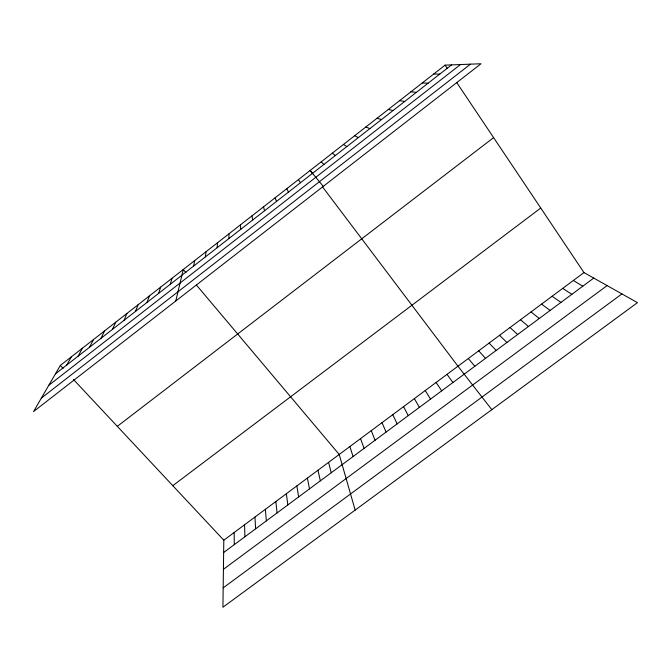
<?xml version="1.0" encoding="UTF-8"?>
<svg xmlns="http://www.w3.org/2000/svg" width="671" height="671" viewBox="0 0 671 671"><rect width="100%" height="100%" fill="white"/><g stroke="black" fill="none" stroke-linecap="round" stroke-linejoin="round"><path stroke-width="1.01" d="M228.928 238.54L228.962 233.827M73.491 379.501L223.804 540.205L222.923 607.247L637.45 302.655L583.98 272.585L456.649 82.424M217.127 247.742L217.496 242.776M205.36 256.918L206.064 251.7M193.634 266.068L194.665 260.6M175.794 300.985L183.292 269.465L185.942 272.619M170.266 284.294L171.961 278.314M158.633 293.361L160.654 287.138M147.041 302.403L149.381 295.936M135.475 311.428L138.142 304.709M123.95 320.419L126.936 313.458M112.451 329.386L115.756 322.181M100.986 338.327L104.609 330.878M89.553 347.243L93.495 339.56M78.155 356.125L82.407 348.207M66.79 364.99L71.361 356.838M60.331 365.435L33.55 411.558L480.998 63.753L445.083 65.146L60.331 365.435L63.116 368.404M55.458 373.831L451.575 64.894M48.79 385.313L460.491 64.55M41.367 398.096L470.463 64.164M117.308 426.345L493.613 137.622M172.799 485.678L540.759 208.035M223.804 540.205L583.98 272.585M223.636 552.535L593.76 278.079M223.418 569.31L607.104 285.586M223.175 587.863L621.916 293.915M433.667 74.053L439.807 74.07M422.285 82.936L428.073 83.221M410.929 91.801L416.372 92.355M399.606 100.633L404.697 101.455M388.316 109.448L393.063 110.53M377.052 118.239L381.464 119.581M365.829 127.004L369.889 128.606M354.624 135.743L358.348 137.605M573.336 280.495L582.805 286.207M343.46 144.458L346.84 146.58M562.709 288.387L571.885 294.309M552.116 296.255L560.981 302.386M541.556 304.106L550.119 310.447M332.321 153.156L335.366 155.521M531.013 311.94L539.274 318.482M520.495 319.748L528.463 326.5M510.01 327.549L517.677 334.502M321.216 161.82L323.925 164.445M499.551 335.315L506.924 342.478M489.117 343.074L496.188 350.43M478.708 350.807L485.494 358.364M196.511 285.15L339.207 454.46L355.169 510.077M468.324 358.524L474.816 366.282M323.271 186.353L310.136 170.468L312.652 173.806M491.818 409.662L457.966 366.215L322.684 187.083M447.029 374.343L452.925 382.512M445.083 65.146L447.289 68.442M436.116 382.453L441.711 390.832M298.436 179.602L300.474 182.747M425.238 390.53L430.53 399.119M414.384 398.599L419.375 407.389M403.565 406.643L408.253 415.643M286.777 188.702L288.463 192.107M392.77 414.661L397.157 423.862M382 422.663L386.093 432.065M371.256 430.639L375.064 440.251M275.144 197.777L276.486 201.451M360.545 438.599L364.059 448.413M349.868 446.542L353.08 456.548M328.58 462.353L331.222 472.761M263.552 206.827L264.542 210.761M317.979 470.228L320.335 480.83M307.41 478.087L309.474 488.882M296.859 485.921L298.645 496.917M251.986 215.852L252.64 220.046M286.341 493.739L287.851 504.928M275.856 501.531L277.073 512.912M265.389 509.306L266.328 520.881M240.453 224.852L240.763 229.306M254.955 517.064L255.617 528.823M244.538 524.797L244.932 536.75M234.162 532.514L234.271 544.651"/></g></svg>
